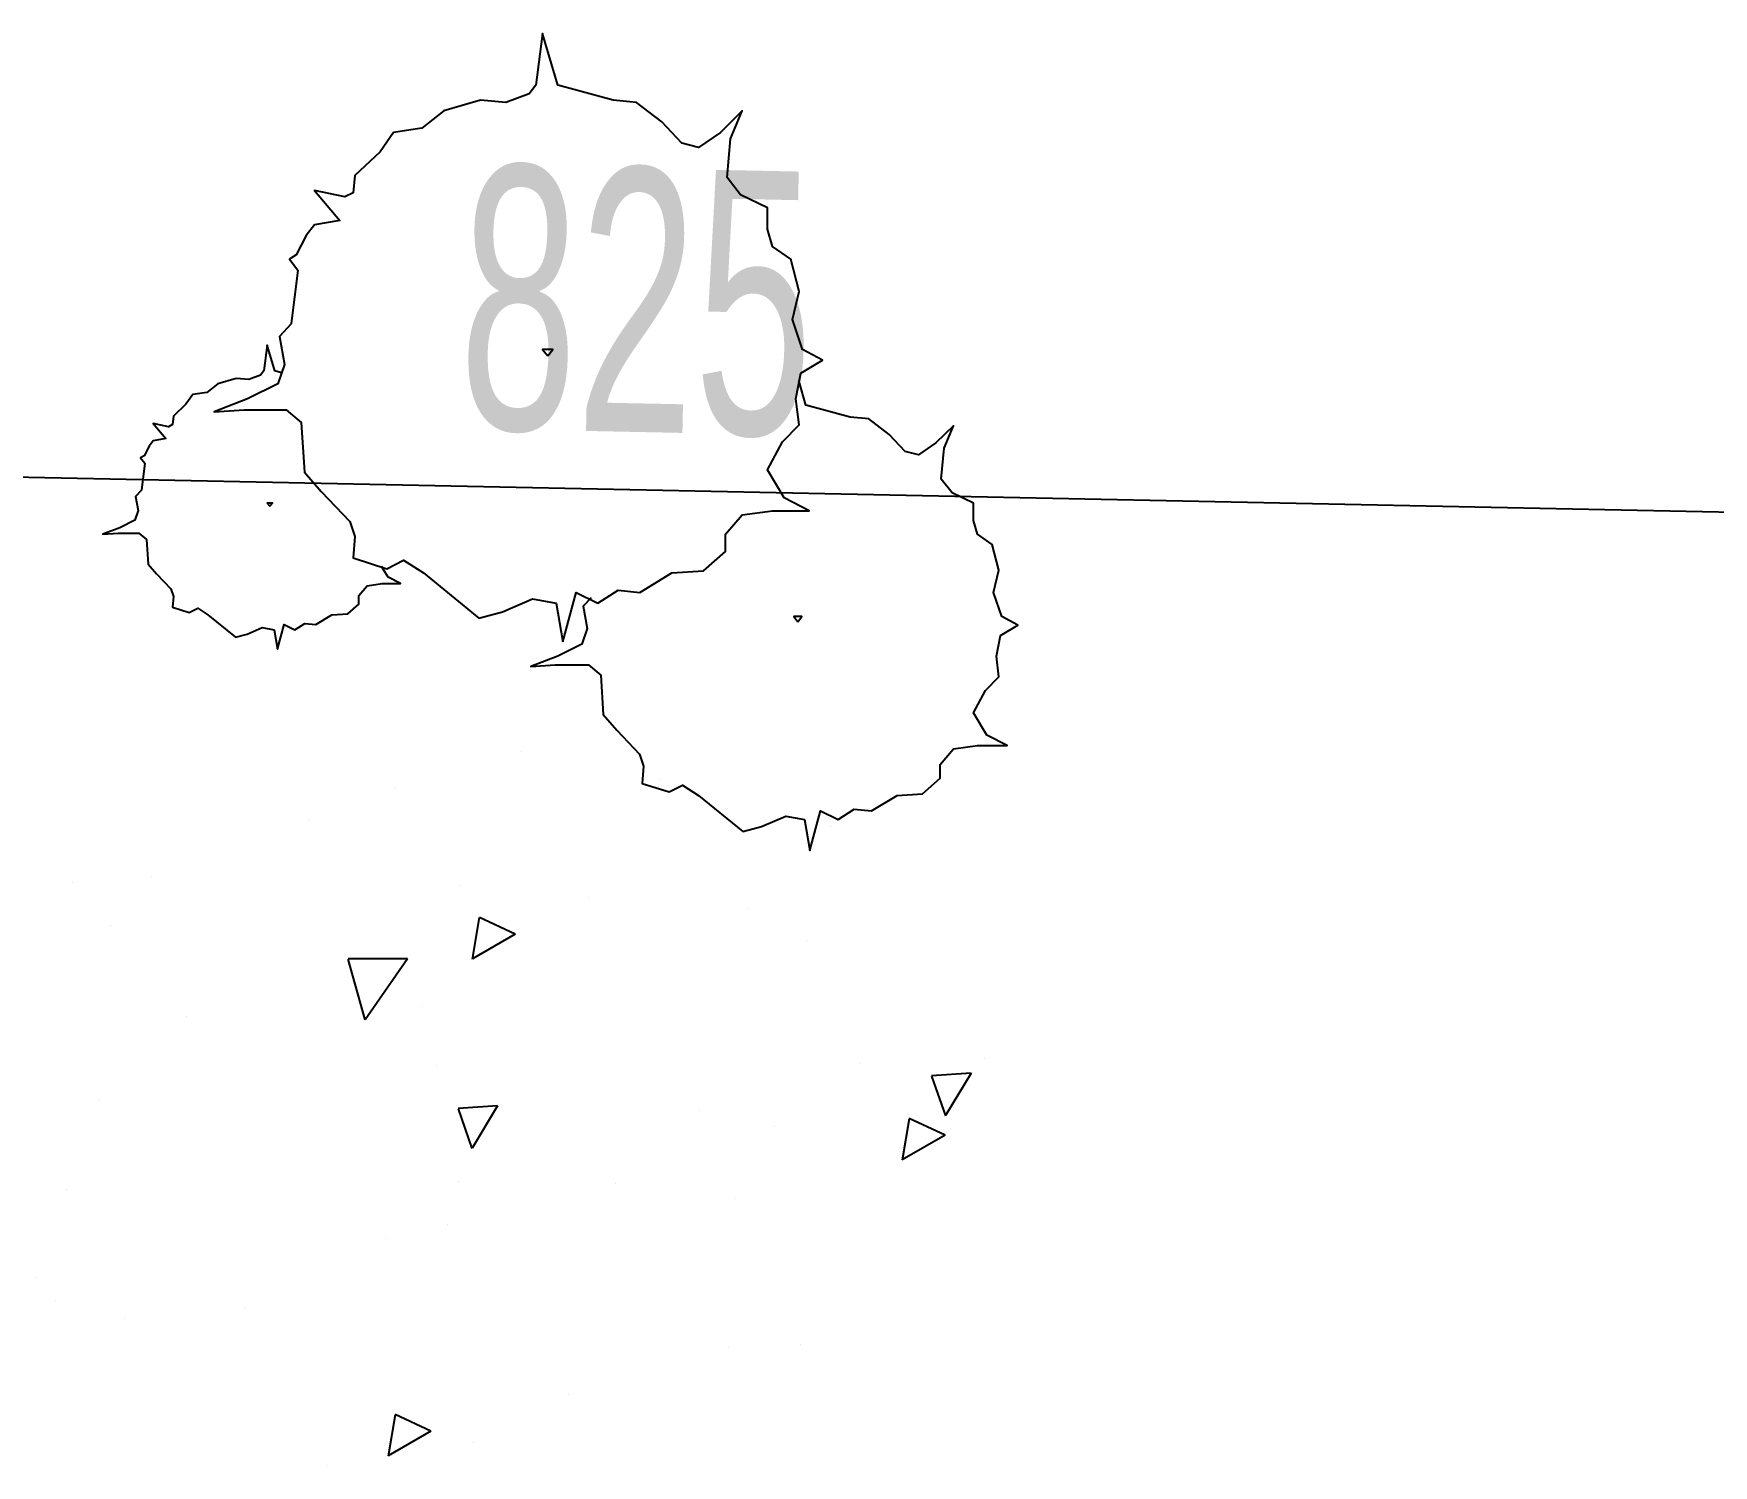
# Model space of a CAD drawing. Header units: inches. Extents: x -7543 to -822, y 102837 to 190349.
# Drawn here: x -837.36879 to -837.34968, y 102837.06926 to 102837.08555 of the extents above; entities that cross this region are included whole.
import ezdxf

# ---------------------------------------------------------------- set-up
doc = ezdxf.new("R2010")
doc.units = ezdxf.units.IN
doc.header["$MEASUREMENT"] = 0
doc.layers.get('0').update_dxf_attribs({"lineweight": 25})
doc.layers.add('BİTKİ', color=96, linetype='Continuous', lineweight=25)
doc.layers.add('ICOL', color=55, linetype='Continuous', lineweight=25)
doc.styles.add('OLCU', font='tromand.shx', dxfattribs={"width": 0.6, "height": 12})

msp = doc.modelspace()

# ---------------------------------------------------------------- linework, layer by layer
for points in [[(-837.362768, 102837.078632), (-837.362616, 102837.079194), (-837.362368, 102837.079072), (-837.362139, 102837.079219), (-837.361891, 102837.079194), (-837.361528, 102837.079415), (-837.361166, 102837.079439), (-837.360918, 102837.079659), (-837.360918, 102837.079855), (-837.360727, 102837.080075), (-837.360384, 102837.080124), (-837.359965, 102837.080124), (-837.360251, 102837.08027), (-837.360441, 102837.080588), (-837.36027, 102837.080906), (-837.360079, 102837.081102), (-837.360117, 102837.081395), (-837.36006, 102837.081689), (-837.359812, 102837.081835), (-837.360041, 102837.081958), (-837.360155, 102837.0823), (-837.360079, 102837.082618), (-837.360174, 102837.082984), (-837.360384, 102837.083131), (-837.360441, 102837.083327), (-837.360441, 102837.083571), (-837.360746, 102837.083718), (-837.360899, 102837.083914), (-837.360861, 102837.084354), (-837.360727, 102837.084672), (-837.360975, 102837.084427), (-837.361223, 102837.084256), (-837.361414, 102837.084305), (-837.361643, 102837.084549), (-837.361929, 102837.084769), (-837.362196, 102837.084794), (-837.362825, 102837.084965), (-837.362997, 102837.085552), (-837.363073, 102837.084965), (-837.36315, 102837.084867), (-837.363417, 102837.084769), (-837.363703, 102837.084794), (-837.364122, 102837.084672), (-837.36437, 102837.084476), (-837.364695, 102837.084427), (-837.364847, 102837.084207), (-837.365133, 102837.083938), (-837.365152, 102837.083742), (-837.365248, 102837.083694), (-837.365591, 102837.083767), (-837.365305, 102837.083425), (-837.365591, 102837.083376), (-837.365686, 102837.083253), (-837.365801, 102837.083033), (-837.365877, 102837.082984), (-837.365782, 102837.082862), (-837.365858, 102837.082251), (-837.365991, 102837.082104), (-837.365934, 102837.081786), (-837.366011, 102837.081566), (-837.366354, 102837.081395), (-837.366735, 102837.081248), (-837.366392, 102837.081273), (-837.365915, 102837.081273), (-837.365744, 102837.081126), (-837.365705, 102837.080564), (-837.365515, 102837.080344), (-837.36519, 102837.080001), (-837.365133, 102837.07983), (-837.365152, 102837.079586), (-837.364771, 102837.079463), (-837.36458, 102837.079561), (-837.364351, 102837.079415), (-837.363722, 102837.078901), (-837.363455, 102837.078974), (-837.363112, 102837.079121), (-837.362844, 102837.079072)], [(-837.36294, 102837.081884), (-837.362883, 102837.081958), (-837.362997, 102837.081958)], [(-837.366101, 102837.080174), (-837.366072, 102837.080211), (-837.36613, 102837.080211)], [(-837.360094, 102837.07886), (-837.360049, 102837.078919), (-837.36014, 102837.078919)]]:
    msp.add_lwpolyline(points, close=True)
for points in [[(-837.365969, 102837.081694), (-837.366044, 102837.081715), (-837.36613, 102837.082008), (-837.366168, 102837.081715), (-837.366206, 102837.081666), (-837.366339, 102837.081617), (-837.366483, 102837.081629), (-837.366692, 102837.081568), (-837.366816, 102837.08147), (-837.366978, 102837.081446), (-837.367055, 102837.081336), (-837.367198, 102837.081201), (-837.367207, 102837.081103), (-837.367255, 102837.081079), (-837.367427, 102837.081116), (-837.367284, 102837.080944), (-837.367427, 102837.08092), (-837.367474, 102837.080859), (-837.367532, 102837.080749), (-837.36757, 102837.080724), (-837.367522, 102837.080663), (-837.36756, 102837.080358), (-837.367627, 102837.080284), (-837.367598, 102837.080125), (-837.367636, 102837.080015), (-837.367808, 102837.07993), (-837.367999, 102837.079856), (-837.367827, 102837.079869), (-837.367589, 102837.079869), (-837.367503, 102837.079795), (-837.367484, 102837.079514), (-837.367388, 102837.079404), (-837.367226, 102837.079233), (-837.367198, 102837.079147), (-837.367207, 102837.079025), (-837.367017, 102837.078964), (-837.366921, 102837.079013), (-837.366807, 102837.078939), (-837.366492, 102837.078683), (-837.366359, 102837.078719), (-837.366187, 102837.078793), (-837.366053, 102837.078768), (-837.366015, 102837.078548), (-837.365939, 102837.078829), (-837.365815, 102837.078768), (-837.365701, 102837.078842), (-837.365577, 102837.078829), (-837.365395, 102837.078939), (-837.365214, 102837.078952), (-837.36509, 102837.079062), (-837.36509, 102837.079159), (-837.364995, 102837.079269), (-837.364823, 102837.079294), (-837.364613, 102837.079294), (-837.364756, 102837.079367), (-837.364829, 102837.079488)], [(-837.362447, 102837.079133), (-837.362536, 102837.079036), (-837.36249, 102837.078782), (-837.362551, 102837.078606), (-837.362826, 102837.078469), (-837.363131, 102837.078352), (-837.362856, 102837.078371), (-837.362475, 102837.078371), (-837.362337, 102837.078254), (-837.362307, 102837.077804), (-837.362154, 102837.077628), (-837.361895, 102837.077354), (-837.361849, 102837.077217), (-837.361864, 102837.077021), (-837.361559, 102837.076924), (-837.361407, 102837.077002), (-837.361223, 102837.076884), (-837.36072, 102837.076474), (-837.360506, 102837.076532), (-837.360232, 102837.07665), (-837.360018, 102837.076611), (-837.359957, 102837.076259), (-837.359835, 102837.076708), (-837.359637, 102837.076611), (-837.359453, 102837.076728), (-837.359255, 102837.076708), (-837.358965, 102837.076884), (-837.358675, 102837.076904), (-837.358477, 102837.07708), (-837.358477, 102837.077237), (-837.358324, 102837.077413), (-837.35805, 102837.077452), (-837.357714, 102837.077452), (-837.357943, 102837.077569), (-837.358096, 102837.077823), (-837.357958, 102837.078078), (-837.357806, 102837.078234), (-837.357836, 102837.078469), (-837.35779, 102837.078704), (-837.357592, 102837.078821), (-837.357775, 102837.078919), (-837.357867, 102837.079193), (-837.357806, 102837.079447), (-837.357882, 102837.07974), (-837.35805, 102837.079858), (-837.358096, 102837.080014), (-837.358096, 102837.08021), (-837.35834, 102837.080327), (-837.358462, 102837.080484), (-837.358431, 102837.080836), (-837.358324, 102837.08109), (-837.358523, 102837.080895), (-837.358721, 102837.080758), (-837.358874, 102837.080797), (-837.359057, 102837.080992), (-837.359286, 102837.081168), (-837.359499, 102837.081188), (-837.360003, 102837.081325), (-837.360084, 102837.081604)]]:
    msp.add_lwpolyline(points)
at = {"layer": 'BİTKİ'}
for p, q in [((-837.363238, 102837.077386), (-837.363238, 102837.077386)), ((-837.361669, 102837.077067), (-837.361669, 102837.077067)), ((-837.364677, 102837.076961), (-837.364677, 102837.076961)), ((-837.36565, 102837.076612), (-837.36565, 102837.076612)), ((-837.359722, 102837.07653), (-837.359722, 102837.07653)), ((-837.35995, 102837.076317), (-837.35995, 102837.076317)), ((-837.368345, 102837.075899), (-837.368345, 102837.075899)), ((-837.367442, 102837.075965), (-837.367442, 102837.075965)), ((-837.363931, 102837.075862), (-837.363931, 102837.075862)), ((-837.36247, 102837.075719), (-837.36247, 102837.075719)), ((-837.363718, 102837.075494), (-837.363798, 102837.075022)), ((-837.36331, 102837.075306), (-837.363717, 102837.075497)), ((-837.360657, 102837.075601), (-837.360657, 102837.075601)), ((-837.367913, 102837.075408), (-837.367913, 102837.075408)), ((-837.36331, 102837.075306), (-837.363797, 102837.075025)), ((-837.360001, 102837.075238), (-837.360001, 102837.075238)), ((-837.365212, 102837.075022), (-837.365019, 102837.074331)), ((-837.364536, 102837.075025), (-837.365211, 102837.075024)), ((-837.364536, 102837.075025), (-837.365018, 102837.074333)), ((-837.367052, 102837.074367), (-837.367052, 102837.074367)), ((-837.364379, 102837.074481), (-837.364379, 102837.074481)), ((-837.364205, 102837.073817), (-837.364205, 102837.073817)), ((-837.359395, 102837.073837), (-837.359395, 102837.073837)), ((-837.35797, 102837.07389), (-837.35797, 102837.07389)), ((-837.358573, 102837.073691), (-837.358414, 102837.07324)), ((-837.358123, 102837.073724), (-837.358572, 102837.073693)), ((-837.358123, 102837.073724), (-837.358413, 102837.073242)), ((-837.368047, 102837.073418), (-837.368047, 102837.073418)), ((-837.36396, 102837.07332), (-837.363801, 102837.072869)), ((-837.36351, 102837.073354), (-837.363959, 102837.073323)), ((-837.36351, 102837.073354), (-837.3638, 102837.072872)), ((-837.361211, 102837.073301), (-837.361211, 102837.073301)), ((-837.358827, 102837.073206), (-837.358907, 102837.072735)), ((-837.358418, 102837.073018), (-837.358826, 102837.073209)), ((-837.36036, 102837.07312), (-837.36036, 102837.07312)), ((-837.358418, 102837.073018), (-837.358906, 102837.072738)), ((-837.363959, 102837.07249), (-837.363959, 102837.07249)), ((-837.362174, 102837.072469), (-837.362174, 102837.072469)), ((-837.368409, 102837.072396), (-837.368409, 102837.072396)), ((-837.360798, 102837.072304), (-837.360798, 102837.072304)), ((-837.364779, 102837.071849), (-837.364779, 102837.071849)), ((-837.364082, 102837.072), (-837.364082, 102837.072)), ((-837.36876, 102837.071395), (-837.36876, 102837.071395)), ((-837.368541, 102837.071139), (-837.368541, 102837.071139)), ((-837.367749, 102837.070937), (-837.367749, 102837.070937)), ((-837.366378, 102837.071048), (-837.366378, 102837.071048)), ((-837.360884, 102837.070608), (-837.360884, 102837.070608)), ((-837.360062, 102837.070639), (-837.360062, 102837.070639)), ((-837.362701, 102837.070072), (-837.362701, 102837.070072)), ((-837.364676, 102837.069838), (-837.364756, 102837.069366)), ((-837.364268, 102837.06965), (-837.364675, 102837.06984)), ((-837.364268, 102837.06965), (-837.364755, 102837.069369)), ((-837.363784, 102837.06952), (-837.363784, 102837.06952)), ((-837.365449, 102837.069262), (-837.365449, 102837.069262))]:
    msp.add_line(p, q, dxfattribs=at)
at = {"layer": 'ICOL'}
msp.add_line((-837.341042, 102837.079931), (-837.382283, 102837.080776), dxfattribs=at)

# ---------------------------------------------------------------- texts
at = {"layer": 'ICOL', "style": 'OLCU', "width": 0.6}
msp.add_text('825', height=0.003, rotation=358.8271, dxfattribs=at).set_placement((-837.363963, 102837.081061))

doc.saveas('drawing.dxf')
